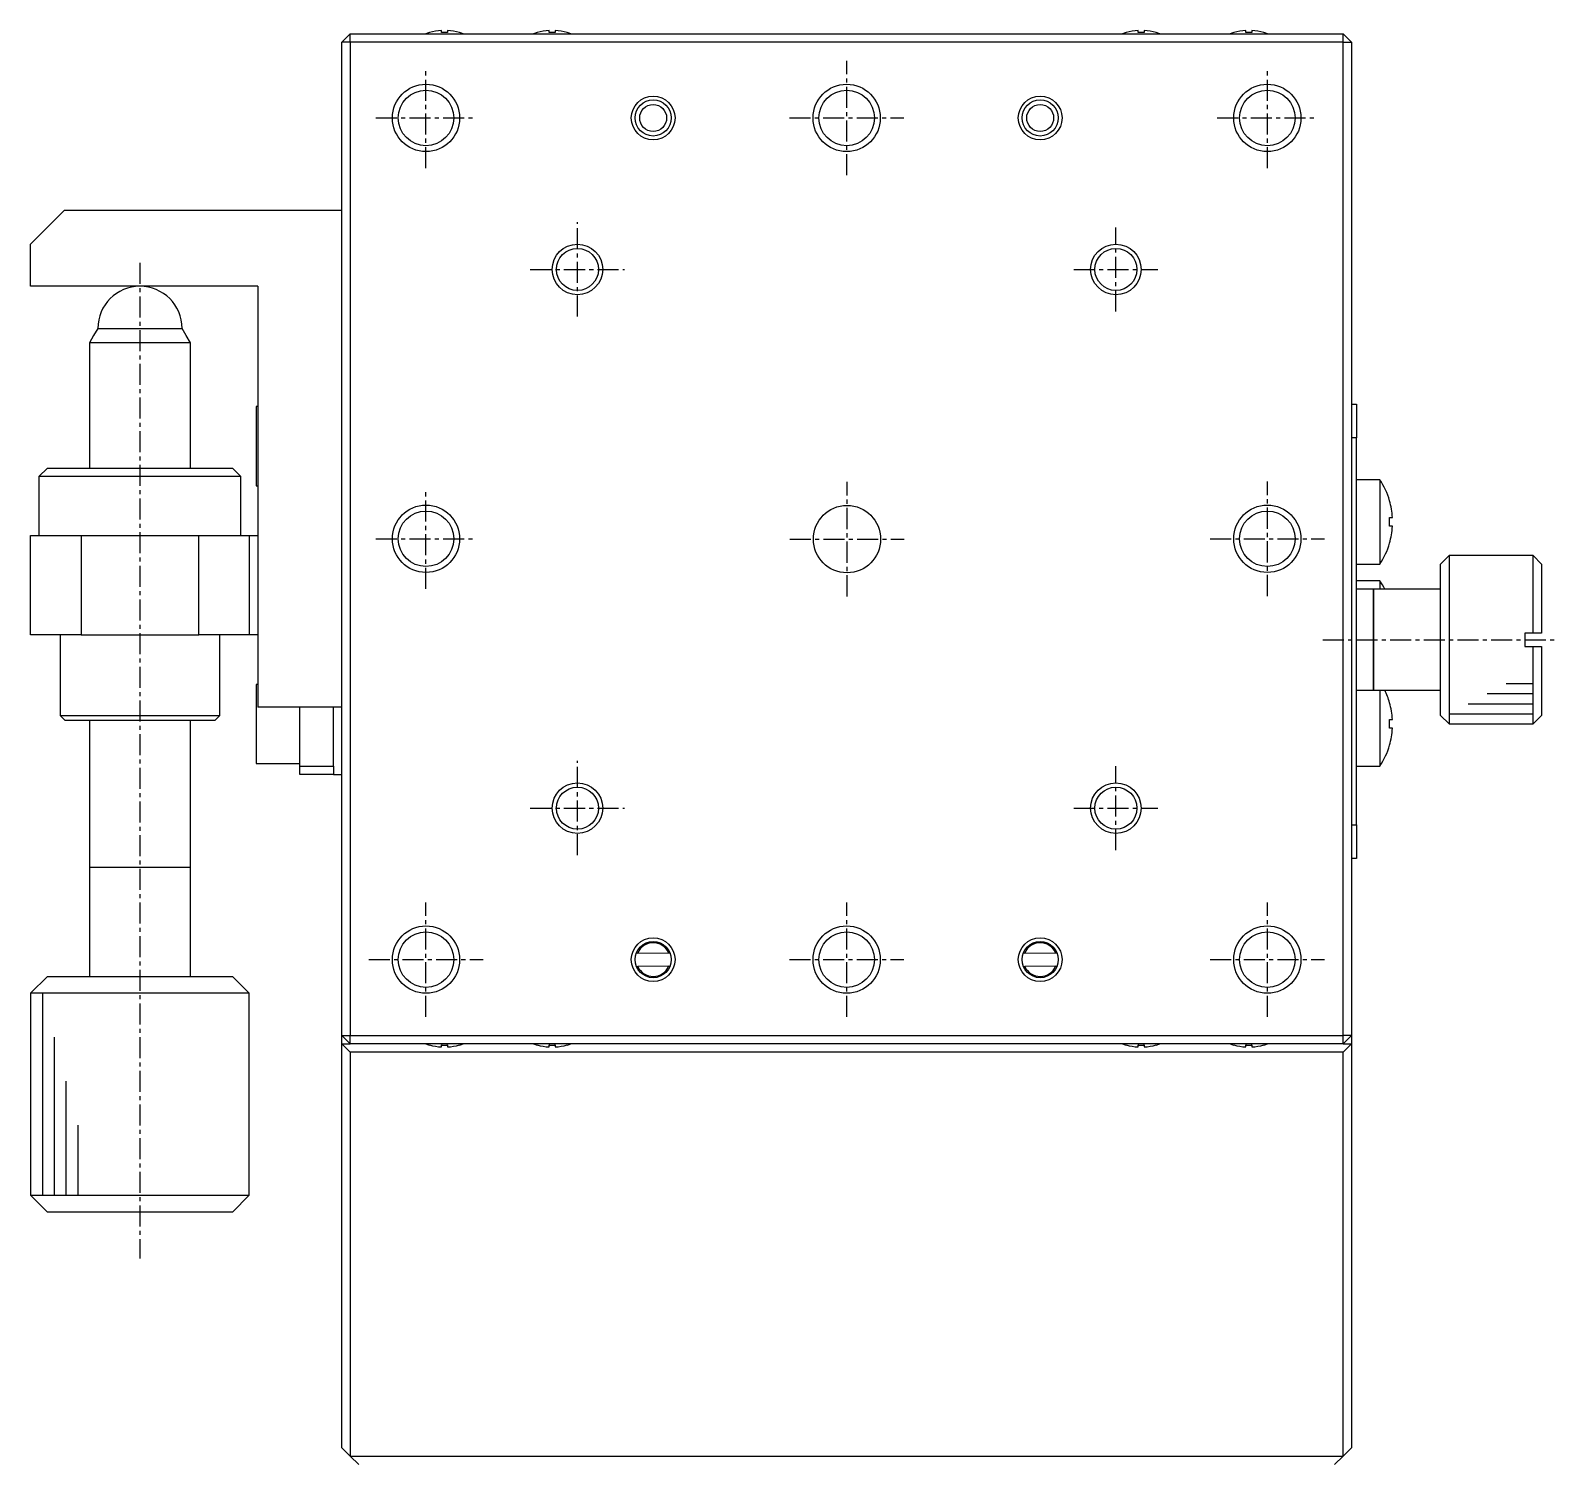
# Model space of a CAD drawing. Extents: x 96 to 331, y 38 to 298.
# Drawn here: x 98 to 188.8, y 81.6 to 166.6 of the extents above; entities that cross this region are included whole.
import ezdxf

# ---------------------------------------------------------------- set-up
doc = ezdxf.new("R2010")
doc.units = 0
doc.linetypes.add('CENTER', pattern=[2, 1.25, -0.25, 0.25, -0.25])
doc.layers.get('0').update_dxf_attribs({"linetype": 'CONTINUOUS'})
doc.layers.add('CENTER', color=1, linetype='CENTER')

# ---------------------------------------------------------------- blocks, each defined once
blk = doc.blocks.new('AID2028')
at = {"color": 7, "linetype": 'CONTINUOUS'}
blk.add_line((119.41, 128.765071), (119.41, 116.765071), dxfattribs=at)
at = {"color": 3, "linetype": 'CONTINUOUS'}
for p, q in [((120.11, 128.765071), (120.11, 116.765071)), ((120.81, 126.152635), (120.81, 116.765071)), ((121.51, 123.540199), (121.51, 116.765071)), ((122.21, 120.927764), (122.21, 116.765071))]:
    blk.add_line(p, q, dxfattribs=at)
blk = doc.blocks.new('AID2054')
at = {"color": 3, "linetype": 'CONTINUOUS'}
for p, q in [((207.095308, 147.165071), (208.71, 147.165071)), ((205.966872, 146.565071), (208.71, 146.565071)), ((203.71, 145.365071), (208.71, 145.365071)), ((204.838436, 145.965071), (208.71, 145.965071))]:
    blk.add_line(p, q, dxfattribs=at)
at = {"color": 7, "linetype": 'CONTINUOUS'}
blk.add_line((203.71, 144.765071), (208.71, 144.765071), dxfattribs=at)

msp = doc.modelspace()

# ---------------------------------------------------------------- linework, layer by layer
at = {"color": 7, "linetype": 'CONTINUOUS'}
for p, q in [((116.991, 166.399), (116.491, 165.899)), ((116.991, 166.399), (175.991, 166.399)), ((116.991, 165.899), (116.991, 166.399)), ((121.704, 166.469), (121.702, 166.473)), ((122.411, 166.469), (122.411, 166.589)), ((122.771, 166.589), (122.771, 166.469)), ((123.479, 166.473), (123.477, 166.469)), ((128.104, 166.469), (128.102, 166.473)), ((128.811, 166.469), (128.811, 166.589)), ((129.171, 166.589), (129.171, 166.469)), ((129.879, 166.473), (129.877, 166.469)), ((163.104, 166.469), (163.102, 166.473)), ((163.811, 166.469), (163.811, 166.589)), ((164.171, 166.589), (164.171, 166.469)), ((164.879, 166.473), (164.877, 166.469)), ((169.504, 166.469), (169.502, 166.473)), ((170.211, 166.469), (170.211, 166.589)), ((170.571, 166.589), (170.571, 166.469)), ((171.279, 166.473), (171.277, 166.469)), ((176.491, 165.899), (175.991, 166.399)), ((175.991, 165.899), (175.991, 166.399)), ((116.491, 106.899), (116.491, 165.899)), ((116.991, 165.899), (116.491, 165.899)), ((175.991, 165.899), (116.991, 165.899)), ((116.991, 165.899), (116.991, 106.899)), ((175.991, 106.899), (175.991, 165.899)), ((175.991, 165.899), (176.491, 165.899)), ((176.491, 165.899), (176.491, 106.899)), ((99.991, 155.899), (97.991, 153.899)), ((116.491, 155.899), (99.991, 155.899)), ((97.991, 151.399), (97.991, 153.899)), ((111.491, 151.399), (97.991, 151.399)), ((111.491, 151.399), (111.491, 126.399)), ((101.741, 148.466), (101.491, 148.033)), ((107.491, 148.033), (101.491, 148.033)), ((101.491, 148.033), (101.491, 140.599)), ((101.991, 148.899), (101.741, 148.466)), ((101.991, 148.899), (106.991, 148.899)), ((107.241, 148.466), (106.991, 148.899)), ((107.491, 148.033), (107.241, 148.466)), ((107.491, 140.599), (107.491, 148.033)), ((176.491, 144.399), (176.791, 144.399)), ((176.791, 144.399), (176.791, 142.399)), ((111.391, 144.249), (111.391, 139.549)), ((111.491, 144.249), (111.391, 144.249)), ((176.791, 119.399), (176.791, 142.399)), ((98.991, 140.599), (98.491, 140.099)), ((110.491, 140.099), (98.491, 140.099)), ((98.491, 140.099), (98.491, 136.599)), ((98.991, 140.599), (109.991, 140.599)), ((98.991, 140.599), (101.491, 140.599)), ((107.491, 140.599), (109.991, 140.599)), ((110.491, 140.099), (109.991, 140.599)), ((110.491, 136.599), (110.491, 140.099)), ((178.182, 139.899), (176.791, 139.899)), ((178.182, 139.899), (178.182, 134.899)), ((111.391, 139.549), (111.491, 139.549)), ((178.753, 138.658), (178.76, 138.661)), ((178.753, 137.659), (178.926, 137.659)), ((178.926, 137.139), (178.753, 137.139)), ((97.991, 130.699), (97.991, 136.599)), ((97.991, 136.599), (100.991, 136.599)), ((100.991, 136.599), (107.991, 136.599)), ((100.991, 136.599), (100.991, 130.699)), ((107.991, 130.699), (107.991, 136.599)), ((107.991, 136.599), (110.991, 136.599)), ((110.991, 136.599), (110.991, 130.699)), ((110.991, 136.599), (111.491, 136.599)), ((178.76, 136.137), (178.753, 136.14)), ((182.291, 135.399), (181.791, 134.899)), ((187.291, 135.399), (182.291, 135.399)), ((182.291, 135.399), (182.291, 125.399)), ((187.291, 130.799), (187.291, 135.399)), ((187.791, 134.899), (187.291, 135.399)), ((176.791, 134.899), (178.182, 134.899)), ((181.791, 125.899), (181.791, 134.899)), ((187.791, 134.899), (187.791, 130.799)), ((187.791, 134.899), (187.791, 130.799)), ((178.182, 133.899), (176.791, 133.899)), ((178.182, 133.899), (178.182, 133.399)), ((177.791, 133.399), (176.791, 133.399)), ((177.791, 127.399), (177.791, 133.399)), ((177.791, 133.399), (177.791, 127.399)), ((181.791, 133.399), (177.791, 133.399)), ((186.791, 130.799), (186.791, 129.999)), ((187.291, 130.799), (186.791, 130.799)), ((186.791, 130.799), (186.791, 129.999)), ((187.791, 130.799), (187.291, 130.799)), ((100.991, 130.699), (97.991, 130.699)), ((99.741, 130.699), (99.741, 125.899)), ((100.991, 130.699), (107.991, 130.699)), ((110.991, 130.699), (107.991, 130.699)), ((109.241, 125.899), (109.241, 130.699)), ((111.491, 130.699), (110.991, 130.699)), ((186.791, 129.999), (187.291, 129.999)), ((187.291, 125.399), (187.291, 129.999)), ((187.291, 129.999), (187.791, 129.999)), ((187.791, 129.999), (187.791, 125.899)), ((187.791, 129.999), (187.791, 125.899)), ((111.391, 127.749), (111.391, 123.049)), ((111.491, 127.749), (111.391, 127.749)), ((176.791, 127.399), (177.791, 127.399)), ((177.791, 127.399), (181.791, 127.399)), ((178.182, 127.399), (178.182, 122.899)), ((116.491, 126.399), (111.491, 126.399)), ((113.991, 122.899), (113.991, 126.399)), ((115.991, 122.899), (115.991, 126.399)), ((178.753, 126.658), (178.76, 126.661)), ((99.741, 125.899), (109.241, 125.899)), ((99.741, 125.899), (100.041, 125.599)), ((108.941, 125.599), (100.041, 125.599)), ((101.491, 125.599), (101.491, 116.899)), ((107.491, 116.899), (107.491, 125.599)), ((108.941, 125.599), (109.241, 125.899)), ((178.753, 125.659), (178.926, 125.659)), ((181.791, 125.899), (182.291, 125.399)), ((187.291, 125.399), (187.791, 125.899)), ((178.926, 125.139), (178.753, 125.139)), ((178.76, 124.137), (178.753, 124.14)), ((111.391, 123.049), (113.991, 123.049)), ((113.991, 122.899), (115.991, 122.899)), ((113.991, 122.399), (113.991, 122.899)), ((115.991, 122.899), (115.991, 122.399)), ((176.791, 122.899), (178.182, 122.899)), ((115.991, 122.399), (113.991, 122.399)), ((115.991, 122.399), (116.491, 122.399)), ((176.791, 119.399), (176.791, 117.399)), ((176.791, 117.399), (176.491, 117.399)), ((101.491, 116.904), (101.491, 116.899)), ((101.491, 116.899), (107.491, 116.899)), ((101.491, 116.899), (101.491, 110.399)), ((101.491, 116.899), (101.491, 116.894)), ((107.491, 116.899), (107.491, 116.904)), ((107.491, 110.399), (107.491, 116.899)), ((107.491, 116.894), (107.491, 116.899)), ((133.989, 111.79), (135.985, 111.808)), ((134.071, 111.791), (133.989, 111.79)), ((134.071, 111.791), (135.904, 111.807)), ((135.985, 111.808), (135.904, 111.807)), ((156.989, 111.79), (158.985, 111.808)), ((157.071, 111.791), (156.989, 111.79)), ((157.071, 111.791), (158.904, 111.807)), ((158.985, 111.808), (158.904, 111.807)), ((133.996, 110.99), (134.078, 110.991)), ((135.911, 111.007), (134.078, 110.991)), ((135.911, 111.007), (135.993, 111.008)), ((156.996, 110.99), (157.078, 110.991)), ((158.911, 111.007), (157.078, 110.991)), ((158.911, 111.007), (158.993, 111.008)), ((98.991, 110.399), (97.991, 109.399)), ((98.991, 110.399), (109.991, 110.399)), ((110.991, 109.399), (109.991, 110.399)), ((110.991, 109.399), (97.991, 109.399)), ((110.991, 97.399), (110.991, 109.399)), ((116.491, 106.399), (116.491, 106.899)), ((116.491, 106.899), (116.991, 106.399)), ((116.491, 106.899), (116.991, 106.899)), ((116.491, 82.399), (116.491, 106.399)), ((116.491, 106.399), (116.991, 106.399)), ((116.491, 106.399), (116.991, 105.899)), ((116.991, 106.899), (175.991, 106.899)), ((116.991, 106.399), (116.991, 106.899)), ((175.991, 106.399), (116.991, 106.399)), ((121.702, 106.325), (121.704, 106.33)), ((122.411, 106.209), (122.411, 106.33)), ((122.771, 106.33), (122.771, 106.209)), ((123.477, 106.33), (123.479, 106.325)), ((128.102, 106.325), (128.104, 106.33)), ((128.811, 106.209), (128.811, 106.33)), ((129.171, 106.33), (129.171, 106.209)), ((129.877, 106.33), (129.879, 106.325)), ((163.102, 106.325), (163.104, 106.33)), ((163.811, 106.209), (163.811, 106.33)), ((164.171, 106.33), (164.171, 106.209)), ((164.877, 106.33), (164.879, 106.325)), ((169.502, 106.325), (169.504, 106.33)), ((170.211, 106.209), (170.211, 106.33)), ((170.571, 106.33), (170.571, 106.209)), ((171.277, 106.33), (171.279, 106.325)), ((175.991, 106.399), (176.491, 106.899)), ((175.991, 106.399), (175.991, 106.899)), ((176.491, 106.899), (175.991, 106.899)), ((175.991, 105.899), (176.491, 106.399)), ((175.991, 106.399), (176.491, 106.399)), ((176.491, 106.899), (176.491, 106.399)), ((176.491, 106.399), (176.491, 82.399)), ((175.991, 105.899), (116.991, 105.899)), ((116.991, 105.899), (116.991, 81.899)), ((175.991, 81.899), (175.991, 105.899)), ((97.991, 97.399), (110.99, 97.399)), ((97.991, 97.399), (98.991, 96.399)), ((109.991, 96.399), (110.991, 97.399)), ((110.99, 97.399), (110.991, 97.399)), ((109.991, 96.399), (98.991, 96.399)), ((116.991, 81.899), (116.491, 82.399)), ((116.991, 81.899), (175.991, 81.899)), ((117.491, 81.399), (116.991, 81.899)), ((175.991, 81.899), (175.491, 81.399)), ((176.491, 82.399), (175.991, 81.899))]:
    msp.add_line(p, q, dxfattribs=at)
at = {"color": 9, "linetype": 'CONTINUOUS'}
for p, q in [((176.791, 142.399), (176.491, 142.399)), ((176.491, 119.399), (176.791, 119.399)), ((101.491, 116.899), (101.64, 116.899)), ((101.64, 116.899), (104.391, 116.899)), ((104.391, 116.899), (104.591, 116.899)), ((104.591, 116.899), (107.341, 116.899)), ((107.341, 116.899), (107.491, 116.899))]:
    msp.add_line(p, q, dxfattribs=at)
at = {"color": 7, "linetype": 'CONTINUOUS'}
for points in [[(122.771, 166.469, 0), (122.768, 166.469, 0), (122.765, 166.469, 0), (122.762, 166.469, 0), (122.76, 166.469, 0), (122.757, 166.469, 0), (122.754, 166.469, 0), (122.751, 166.47, 0), (122.748, 166.47, 0), (122.745, 166.47, 0), (122.743, 166.47, 0), (122.74, 166.47, 0), (122.737, 166.47, 0), (122.734, 166.47, 0), (122.731, 166.47, 0), (122.729, 166.471, 0), (122.726, 166.471, 0), (122.723, 166.471, 0), (122.72, 166.471, 0), (122.717, 166.471, 0), (122.715, 166.471, 0), (122.712, 166.471, 0), (122.709, 166.471, 0), (122.706, 166.471, 0), (122.703, 166.471, 0), (122.7, 166.472, 0), (122.698, 166.472, 0), (122.695, 166.472, 0), (122.692, 166.472, 0), (122.689, 166.472, 0), (122.686, 166.472, 0), (122.684, 166.472, 0), (122.681, 166.472, 0), (122.678, 166.472, 0), (122.675, 166.472, 0), (122.672, 166.472, 0), (122.67, 166.472, 0), (122.667, 166.472, 0), (122.664, 166.472, 0), (122.661, 166.473, 0), (122.658, 166.473, 0), (122.655, 166.473, 0), (122.653, 166.473, 0), (122.65, 166.473, 0), (122.647, 166.473, 0), (122.644, 166.473, 0), (122.641, 166.473, 0), (122.639, 166.473, 0), (122.636, 166.473, 0), (122.633, 166.473, 0), (122.63, 166.473, 0), (122.627, 166.473, 0), (122.625, 166.473, 0), (122.622, 166.473, 0), (122.619, 166.473, 0), (122.616, 166.473, 0), (122.613, 166.473, 0), (122.61, 166.473, 0), (122.608, 166.473, 0), (122.605, 166.473, 0), (122.602, 166.473, 0), (122.599, 166.473, 0), (122.596, 166.473, 0), (122.594, 166.473, 0), (122.591, 166.473, 0), (122.588, 166.473, 0), (122.585, 166.473, 0), (122.582, 166.473, 0), (122.579, 166.473, 0), (122.577, 166.473, 0), (122.574, 166.473, 0), (122.571, 166.473, 0), (122.568, 166.473, 0), (122.565, 166.473, 0), (122.563, 166.473, 0), (122.56, 166.473, 0), (122.557, 166.473, 0), (122.554, 166.473, 0), (122.551, 166.473, 0), (122.549, 166.473, 0), (122.546, 166.473, 0), (122.543, 166.473, 0), (122.54, 166.473, 0), (122.537, 166.473, 0), (122.534, 166.473, 0), (122.532, 166.473, 0), (122.529, 166.473, 0), (122.526, 166.473, 0), (122.523, 166.473, 0), (122.52, 166.473, 0), (122.518, 166.472, 0), (122.515, 166.472, 0), (122.512, 166.472, 0), (122.509, 166.472, 0), (122.506, 166.472, 0), (122.504, 166.472, 0), (122.501, 166.472, 0), (122.498, 166.472, 0), (122.495, 166.472, 0), (122.492, 166.472, 0), (122.489, 166.472, 0), (122.487, 166.472, 0), (122.484, 166.472, 0), (122.481, 166.472, 0), (122.478, 166.471, 0), (122.475, 166.471, 0), (122.473, 166.471, 0), (122.47, 166.471, 0), (122.467, 166.471, 0), (122.464, 166.471, 0), (122.461, 166.471, 0), (122.459, 166.471, 0), (122.456, 166.471, 0), (122.453, 166.471, 0), (122.45, 166.47, 0), (122.447, 166.47, 0), (122.444, 166.47, 0), (122.442, 166.47, 0), (122.439, 166.47, 0), (122.436, 166.47, 0), (122.433, 166.47, 0), (122.43, 166.47, 0), (122.428, 166.469, 0), (122.425, 166.469, 0), (122.422, 166.469, 0), (122.419, 166.469, 0), (122.416, 166.469, 0), (122.414, 166.469, 0), (122.411, 166.469, 0)], [(129.171, 166.469, 0), (129.168, 166.469, 0), (129.165, 166.469, 0), (129.162, 166.469, 0), (129.16, 166.469, 0), (129.157, 166.469, 0), (129.154, 166.469, 0), (129.151, 166.47, 0), (129.148, 166.47, 0), (129.145, 166.47, 0), (129.143, 166.47, 0), (129.14, 166.47, 0), (129.137, 166.47, 0), (129.134, 166.47, 0), (129.131, 166.47, 0), (129.129, 166.471, 0), (129.126, 166.471, 0), (129.123, 166.471, 0), (129.12, 166.471, 0), (129.117, 166.471, 0), (129.115, 166.471, 0), (129.112, 166.471, 0), (129.109, 166.471, 0), (129.106, 166.471, 0), (129.103, 166.471, 0), (129.1, 166.472, 0), (129.098, 166.472, 0), (129.095, 166.472, 0), (129.092, 166.472, 0), (129.089, 166.472, 0), (129.086, 166.472, 0), (129.084, 166.472, 0), (129.081, 166.472, 0), (129.078, 166.472, 0), (129.075, 166.472, 0), (129.072, 166.472, 0), (129.07, 166.472, 0), (129.067, 166.472, 0), (129.064, 166.472, 0), (129.061, 166.473, 0), (129.058, 166.473, 0), (129.055, 166.473, 0), (129.053, 166.473, 0), (129.05, 166.473, 0), (129.047, 166.473, 0), (129.044, 166.473, 0), (129.041, 166.473, 0), (129.039, 166.473, 0), (129.036, 166.473, 0), (129.033, 166.473, 0), (129.03, 166.473, 0), (129.027, 166.473, 0), (129.025, 166.473, 0), (129.022, 166.473, 0), (129.019, 166.473, 0), (129.016, 166.473, 0), (129.013, 166.473, 0), (129.01, 166.473, 0), (129.008, 166.473, 0), (129.005, 166.473, 0), (129.002, 166.473, 0), (128.999, 166.473, 0), (128.996, 166.473, 0), (128.994, 166.473, 0), (128.991, 166.473, 0), (128.988, 166.473, 0), (128.985, 166.473, 0), (128.982, 166.473, 0), (128.979, 166.473, 0), (128.977, 166.473, 0), (128.974, 166.473, 0), (128.971, 166.473, 0), (128.968, 166.473, 0), (128.965, 166.473, 0), (128.963, 166.473, 0), (128.96, 166.473, 0), (128.957, 166.473, 0), (128.954, 166.473, 0), (128.951, 166.473, 0), (128.949, 166.473, 0), (128.946, 166.473, 0), (128.943, 166.473, 0), (128.94, 166.473, 0), (128.937, 166.473, 0), (128.934, 166.473, 0), (128.932, 166.473, 0), (128.929, 166.473, 0), (128.926, 166.473, 0), (128.923, 166.473, 0), (128.92, 166.473, 0), (128.918, 166.472, 0), (128.915, 166.472, 0), (128.912, 166.472, 0), (128.909, 166.472, 0), (128.906, 166.472, 0), (128.904, 166.472, 0), (128.901, 166.472, 0), (128.898, 166.472, 0), (128.895, 166.472, 0), (128.892, 166.472, 0), (128.889, 166.472, 0), (128.887, 166.472, 0), (128.884, 166.472, 0), (128.881, 166.472, 0), (128.878, 166.471, 0), (128.875, 166.471, 0), (128.873, 166.471, 0), (128.87, 166.471, 0), (128.867, 166.471, 0), (128.864, 166.471, 0), (128.861, 166.471, 0), (128.859, 166.471, 0), (128.856, 166.471, 0), (128.853, 166.471, 0), (128.85, 166.47, 0), (128.847, 166.47, 0), (128.844, 166.47, 0), (128.842, 166.47, 0), (128.839, 166.47, 0), (128.836, 166.47, 0), (128.833, 166.47, 0), (128.83, 166.47, 0), (128.828, 166.469, 0), (128.825, 166.469, 0), (128.822, 166.469, 0), (128.819, 166.469, 0), (128.816, 166.469, 0), (128.814, 166.469, 0), (128.811, 166.469, 0)], [(164.171, 166.469, 0), (164.168, 166.469, 0), (164.165, 166.469, 0), (164.162, 166.469, 0), (164.16, 166.469, 0), (164.157, 166.469, 0), (164.154, 166.469, 0), (164.151, 166.47, 0), (164.148, 166.47, 0), (164.145, 166.47, 0), (164.143, 166.47, 0), (164.14, 166.47, 0), (164.137, 166.47, 0), (164.134, 166.47, 0), (164.131, 166.47, 0), (164.129, 166.471, 0), (164.126, 166.471, 0), (164.123, 166.471, 0), (164.12, 166.471, 0), (164.117, 166.471, 0), (164.115, 166.471, 0), (164.112, 166.471, 0), (164.109, 166.471, 0), (164.106, 166.471, 0), (164.103, 166.471, 0), (164.1, 166.472, 0), (164.098, 166.472, 0), (164.095, 166.472, 0), (164.092, 166.472, 0), (164.089, 166.472, 0), (164.086, 166.472, 0), (164.084, 166.472, 0), (164.081, 166.472, 0), (164.078, 166.472, 0), (164.075, 166.472, 0), (164.072, 166.472, 0), (164.07, 166.472, 0), (164.067, 166.472, 0), (164.064, 166.472, 0), (164.061, 166.473, 0), (164.058, 166.473, 0), (164.055, 166.473, 0), (164.053, 166.473, 0), (164.05, 166.473, 0), (164.047, 166.473, 0), (164.044, 166.473, 0), (164.041, 166.473, 0), (164.039, 166.473, 0), (164.036, 166.473, 0), (164.033, 166.473, 0), (164.03, 166.473, 0), (164.027, 166.473, 0), (164.025, 166.473, 0), (164.022, 166.473, 0), (164.019, 166.473, 0), (164.016, 166.473, 0), (164.013, 166.473, 0), (164.01, 166.473, 0), (164.008, 166.473, 0), (164.005, 166.473, 0), (164.002, 166.473, 0), (163.999, 166.473, 0), (163.996, 166.473, 0), (163.994, 166.473, 0), (163.991, 166.473, 0), (163.988, 166.473, 0), (163.985, 166.473, 0), (163.982, 166.473, 0), (163.979, 166.473, 0), (163.977, 166.473, 0), (163.974, 166.473, 0), (163.971, 166.473, 0), (163.968, 166.473, 0), (163.965, 166.473, 0), (163.963, 166.473, 0), (163.96, 166.473, 0), (163.957, 166.473, 0), (163.954, 166.473, 0), (163.951, 166.473, 0), (163.949, 166.473, 0), (163.946, 166.473, 0), (163.943, 166.473, 0), (163.94, 166.473, 0), (163.937, 166.473, 0), (163.934, 166.473, 0), (163.932, 166.473, 0), (163.929, 166.473, 0), (163.926, 166.473, 0), (163.923, 166.473, 0), (163.92, 166.473, 0), (163.918, 166.472, 0), (163.915, 166.472, 0), (163.912, 166.472, 0), (163.909, 166.472, 0), (163.906, 166.472, 0), (163.904, 166.472, 0), (163.901, 166.472, 0), (163.898, 166.472, 0), (163.895, 166.472, 0), (163.892, 166.472, 0), (163.889, 166.472, 0), (163.887, 166.472, 0), (163.884, 166.472, 0), (163.881, 166.472, 0), (163.878, 166.471, 0), (163.875, 166.471, 0), (163.873, 166.471, 0), (163.87, 166.471, 0), (163.867, 166.471, 0), (163.864, 166.471, 0), (163.861, 166.471, 0), (163.859, 166.471, 0), (163.856, 166.471, 0), (163.853, 166.471, 0), (163.85, 166.47, 0), (163.847, 166.47, 0), (163.844, 166.47, 0), (163.842, 166.47, 0), (163.839, 166.47, 0), (163.836, 166.47, 0), (163.833, 166.47, 0), (163.83, 166.47, 0), (163.828, 166.469, 0), (163.825, 166.469, 0), (163.822, 166.469, 0), (163.819, 166.469, 0), (163.816, 166.469, 0), (163.814, 166.469, 0), (163.811, 166.469, 0)], [(170.571, 166.469, 0), (170.568, 166.469, 0), (170.565, 166.469, 0), (170.562, 166.469, 0), (170.56, 166.469, 0), (170.557, 166.469, 0), (170.554, 166.469, 0), (170.551, 166.47, 0), (170.548, 166.47, 0), (170.545, 166.47, 0), (170.543, 166.47, 0), (170.54, 166.47, 0), (170.537, 166.47, 0), (170.534, 166.47, 0), (170.531, 166.47, 0), (170.529, 166.471, 0), (170.526, 166.471, 0), (170.523, 166.471, 0), (170.52, 166.471, 0), (170.517, 166.471, 0), (170.515, 166.471, 0), (170.512, 166.471, 0), (170.509, 166.471, 0), (170.506, 166.471, 0), (170.503, 166.471, 0), (170.5, 166.472, 0), (170.498, 166.472, 0), (170.495, 166.472, 0), (170.492, 166.472, 0), (170.489, 166.472, 0), (170.486, 166.472, 0), (170.484, 166.472, 0), (170.481, 166.472, 0), (170.478, 166.472, 0), (170.475, 166.472, 0), (170.472, 166.472, 0), (170.47, 166.472, 0), (170.467, 166.472, 0), (170.464, 166.472, 0), (170.461, 166.473, 0), (170.458, 166.473, 0), (170.455, 166.473, 0), (170.453, 166.473, 0), (170.45, 166.473, 0), (170.447, 166.473, 0), (170.444, 166.473, 0), (170.441, 166.473, 0), (170.439, 166.473, 0), (170.436, 166.473, 0), (170.433, 166.473, 0), (170.43, 166.473, 0), (170.427, 166.473, 0), (170.425, 166.473, 0), (170.422, 166.473, 0), (170.419, 166.473, 0), (170.416, 166.473, 0), (170.413, 166.473, 0), (170.41, 166.473, 0), (170.408, 166.473, 0), (170.405, 166.473, 0), (170.402, 166.473, 0), (170.399, 166.473, 0), (170.396, 166.473, 0), (170.394, 166.473, 0), (170.391, 166.473, 0), (170.388, 166.473, 0), (170.385, 166.473, 0), (170.382, 166.473, 0), (170.379, 166.473, 0), (170.377, 166.473, 0), (170.374, 166.473, 0), (170.371, 166.473, 0), (170.368, 166.473, 0), (170.365, 166.473, 0), (170.363, 166.473, 0), (170.36, 166.473, 0), (170.357, 166.473, 0), (170.354, 166.473, 0), (170.351, 166.473, 0), (170.349, 166.473, 0), (170.346, 166.473, 0), (170.343, 166.473, 0), (170.34, 166.473, 0), (170.337, 166.473, 0), (170.334, 166.473, 0), (170.332, 166.473, 0), (170.329, 166.473, 0), (170.326, 166.473, 0), (170.323, 166.473, 0), (170.32, 166.473, 0), (170.318, 166.472, 0), (170.315, 166.472, 0), (170.312, 166.472, 0), (170.309, 166.472, 0), (170.306, 166.472, 0), (170.304, 166.472, 0), (170.301, 166.472, 0), (170.298, 166.472, 0), (170.295, 166.472, 0), (170.292, 166.472, 0), (170.289, 166.472, 0), (170.287, 166.472, 0), (170.284, 166.472, 0), (170.281, 166.472, 0), (170.278, 166.471, 0), (170.275, 166.471, 0), (170.273, 166.471, 0), (170.27, 166.471, 0), (170.267, 166.471, 0), (170.264, 166.471, 0), (170.261, 166.471, 0), (170.259, 166.471, 0), (170.256, 166.471, 0), (170.253, 166.471, 0), (170.25, 166.47, 0), (170.247, 166.47, 0), (170.244, 166.47, 0), (170.242, 166.47, 0), (170.239, 166.47, 0), (170.236, 166.47, 0), (170.233, 166.47, 0), (170.23, 166.47, 0), (170.228, 166.469, 0), (170.225, 166.469, 0), (170.222, 166.469, 0), (170.219, 166.469, 0), (170.216, 166.469, 0), (170.214, 166.469, 0), (170.211, 166.469, 0)], [(178.753, 137.139, 0), (178.754, 137.143, 0), (178.754, 137.147, 0), (178.754, 137.151, 0), (178.754, 137.155, 0), (178.754, 137.159, 0), (178.755, 137.163, 0), (178.755, 137.167, 0), (178.755, 137.172, 0), (178.755, 137.176, 0), (178.755, 137.18, 0), (178.755, 137.184, 0), (178.756, 137.188, 0), (178.756, 137.192, 0), (178.756, 137.196, 0), (178.756, 137.2, 0), (178.756, 137.204, 0), (178.756, 137.208, 0), (178.757, 137.212, 0), (178.757, 137.216, 0), (178.757, 137.22, 0), (178.757, 137.224, 0), (178.757, 137.228, 0), (178.757, 137.232, 0), (178.757, 137.237, 0), (178.758, 137.241, 0), (178.758, 137.245, 0), (178.758, 137.249, 0), (178.758, 137.253, 0), (178.758, 137.257, 0), (178.758, 137.261, 0), (178.758, 137.265, 0), (178.758, 137.269, 0), (178.759, 137.273, 0), (178.759, 137.277, 0), (178.759, 137.281, 0), (178.759, 137.285, 0), (178.759, 137.289, 0), (178.759, 137.293, 0), (178.759, 137.297, 0), (178.759, 137.302, 0), (178.759, 137.306, 0), (178.759, 137.31, 0), (178.759, 137.314, 0), (178.76, 137.318, 0), (178.76, 137.322, 0), (178.76, 137.326, 0), (178.76, 137.33, 0), (178.76, 137.334, 0), (178.76, 137.338, 0), (178.76, 137.342, 0), (178.76, 137.346, 0), (178.76, 137.35, 0), (178.76, 137.354, 0), (178.76, 137.358, 0), (178.76, 137.362, 0), (178.76, 137.367, 0), (178.76, 137.371, 0), (178.76, 137.375, 0), (178.76, 137.379, 0), (178.76, 137.383, 0), (178.76, 137.387, 0), (178.76, 137.391, 0), (178.76, 137.395, 0), (178.76, 137.399, 0), (178.76, 137.403, 0), (178.76, 137.407, 0), (178.76, 137.411, 0), (178.76, 137.415, 0), (178.76, 137.419, 0), (178.76, 137.423, 0), (178.76, 137.428, 0), (178.76, 137.432, 0), (178.76, 137.436, 0), (178.76, 137.44, 0), (178.76, 137.444, 0), (178.76, 137.448, 0), (178.76, 137.452, 0), (178.76, 137.456, 0), (178.76, 137.46, 0), (178.76, 137.464, 0), (178.76, 137.468, 0), (178.76, 137.472, 0), (178.76, 137.476, 0), (178.76, 137.48, 0), (178.759, 137.484, 0), (178.759, 137.489, 0), (178.759, 137.493, 0), (178.759, 137.497, 0), (178.759, 137.501, 0), (178.759, 137.505, 0), (178.759, 137.509, 0), (178.759, 137.513, 0), (178.759, 137.517, 0), (178.759, 137.521, 0), (178.759, 137.525, 0), (178.758, 137.529, 0), (178.758, 137.533, 0), (178.758, 137.537, 0), (178.758, 137.541, 0), (178.758, 137.545, 0), (178.758, 137.549, 0), (178.758, 137.554, 0), (178.758, 137.558, 0), (178.757, 137.562, 0), (178.757, 137.566, 0), (178.757, 137.57, 0), (178.757, 137.574, 0), (178.757, 137.578, 0), (178.757, 137.582, 0), (178.757, 137.586, 0), (178.756, 137.59, 0), (178.756, 137.594, 0), (178.756, 137.598, 0), (178.756, 137.602, 0), (178.756, 137.606, 0), (178.756, 137.61, 0), (178.755, 137.614, 0), (178.755, 137.618, 0), (178.755, 137.623, 0), (178.755, 137.627, 0), (178.755, 137.631, 0), (178.755, 137.635, 0), (178.754, 137.639, 0), (178.754, 137.643, 0), (178.754, 137.647, 0), (178.754, 137.651, 0), (178.754, 137.655, 0), (178.753, 137.659, 0)], [(178.753, 125.139, 0), (178.754, 125.143, 0), (178.754, 125.147, 0), (178.754, 125.151, 0), (178.754, 125.155, 0), (178.754, 125.159, 0), (178.755, 125.163, 0), (178.755, 125.167, 0), (178.755, 125.172, 0), (178.755, 125.176, 0), (178.755, 125.18, 0), (178.755, 125.184, 0), (178.756, 125.188, 0), (178.756, 125.192, 0), (178.756, 125.196, 0), (178.756, 125.2, 0), (178.756, 125.204, 0), (178.756, 125.208, 0), (178.757, 125.212, 0), (178.757, 125.216, 0), (178.757, 125.22, 0), (178.757, 125.224, 0), (178.757, 125.228, 0), (178.757, 125.232, 0), (178.757, 125.237, 0), (178.758, 125.241, 0), (178.758, 125.245, 0), (178.758, 125.249, 0), (178.758, 125.253, 0), (178.758, 125.257, 0), (178.758, 125.261, 0), (178.758, 125.265, 0), (178.758, 125.269, 0), (178.759, 125.273, 0), (178.759, 125.277, 0), (178.759, 125.281, 0), (178.759, 125.285, 0), (178.759, 125.289, 0), (178.759, 125.293, 0), (178.759, 125.297, 0), (178.759, 125.302, 0), (178.759, 125.306, 0), (178.759, 125.31, 0), (178.759, 125.314, 0), (178.76, 125.318, 0), (178.76, 125.322, 0), (178.76, 125.326, 0), (178.76, 125.33, 0), (178.76, 125.334, 0), (178.76, 125.338, 0), (178.76, 125.342, 0), (178.76, 125.346, 0), (178.76, 125.35, 0), (178.76, 125.354, 0), (178.76, 125.358, 0), (178.76, 125.362, 0), (178.76, 125.367, 0), (178.76, 125.371, 0), (178.76, 125.375, 0), (178.76, 125.379, 0), (178.76, 125.383, 0), (178.76, 125.387, 0), (178.76, 125.391, 0), (178.76, 125.395, 0), (178.76, 125.399, 0), (178.76, 125.403, 0), (178.76, 125.407, 0), (178.76, 125.411, 0), (178.76, 125.415, 0), (178.76, 125.419, 0), (178.76, 125.423, 0), (178.76, 125.428, 0), (178.76, 125.432, 0), (178.76, 125.436, 0), (178.76, 125.44, 0), (178.76, 125.444, 0), (178.76, 125.448, 0), (178.76, 125.452, 0), (178.76, 125.456, 0), (178.76, 125.46, 0), (178.76, 125.464, 0), (178.76, 125.468, 0), (178.76, 125.472, 0), (178.76, 125.476, 0), (178.76, 125.48, 0), (178.759, 125.484, 0), (178.759, 125.489, 0), (178.759, 125.493, 0), (178.759, 125.497, 0), (178.759, 125.501, 0), (178.759, 125.505, 0), (178.759, 125.509, 0), (178.759, 125.513, 0), (178.759, 125.517, 0), (178.759, 125.521, 0), (178.759, 125.525, 0), (178.758, 125.529, 0), (178.758, 125.533, 0), (178.758, 125.537, 0), (178.758, 125.541, 0), (178.758, 125.545, 0), (178.758, 125.549, 0), (178.758, 125.554, 0), (178.758, 125.558, 0), (178.757, 125.562, 0), (178.757, 125.566, 0), (178.757, 125.57, 0), (178.757, 125.574, 0), (178.757, 125.578, 0), (178.757, 125.582, 0), (178.757, 125.586, 0), (178.756, 125.59, 0), (178.756, 125.594, 0), (178.756, 125.598, 0), (178.756, 125.602, 0), (178.756, 125.606, 0), (178.756, 125.61, 0), (178.755, 125.614, 0), (178.755, 125.618, 0), (178.755, 125.623, 0), (178.755, 125.627, 0), (178.755, 125.631, 0), (178.755, 125.635, 0), (178.754, 125.639, 0), (178.754, 125.643, 0), (178.754, 125.647, 0), (178.754, 125.651, 0), (178.754, 125.655, 0), (178.753, 125.659, 0)], [(122.411, 106.33, 0), (122.414, 106.329, 0), (122.416, 106.329, 0), (122.419, 106.329, 0), (122.422, 106.329, 0), (122.425, 106.329, 0), (122.428, 106.329, 0), (122.43, 106.329, 0), (122.433, 106.328, 0), (122.436, 106.328, 0), (122.439, 106.328, 0), (122.442, 106.328, 0), (122.444, 106.328, 0), (122.447, 106.328, 0), (122.45, 106.328, 0), (122.453, 106.328, 0), (122.456, 106.328, 0), (122.459, 106.327, 0), (122.461, 106.327, 0), (122.464, 106.327, 0), (122.467, 106.327, 0), (122.47, 106.327, 0), (122.473, 106.327, 0), (122.475, 106.327, 0), (122.478, 106.327, 0), (122.481, 106.327, 0), (122.484, 106.327, 0), (122.487, 106.326, 0), (122.489, 106.326, 0), (122.492, 106.326, 0), (122.495, 106.326, 0), (122.498, 106.326, 0), (122.501, 106.326, 0), (122.504, 106.326, 0), (122.506, 106.326, 0), (122.509, 106.326, 0), (122.512, 106.326, 0), (122.515, 106.326, 0), (122.518, 106.326, 0), (122.52, 106.326, 0), (122.523, 106.326, 0), (122.526, 106.326, 0), (122.529, 106.325, 0), (122.532, 106.325, 0), (122.534, 106.325, 0), (122.537, 106.325, 0), (122.54, 106.325, 0), (122.543, 106.325, 0), (122.546, 106.325, 0), (122.549, 106.325, 0), (122.551, 106.325, 0), (122.554, 106.325, 0), (122.557, 106.325, 0), (122.56, 106.325, 0), (122.563, 106.325, 0), (122.565, 106.325, 0), (122.568, 106.325, 0), (122.571, 106.325, 0), (122.574, 106.325, 0), (122.577, 106.325, 0), (122.579, 106.325, 0), (122.582, 106.325, 0), (122.585, 106.325, 0), (122.588, 106.325, 0), (122.591, 106.325, 0), (122.594, 106.325, 0), (122.596, 106.325, 0), (122.599, 106.325, 0), (122.602, 106.325, 0), (122.605, 106.325, 0), (122.608, 106.325, 0), (122.61, 106.325, 0), (122.613, 106.325, 0), (122.616, 106.325, 0), (122.619, 106.325, 0), (122.622, 106.325, 0), (122.625, 106.325, 0), (122.627, 106.325, 0), (122.63, 106.325, 0), (122.633, 106.325, 0), (122.636, 106.325, 0), (122.639, 106.325, 0), (122.641, 106.325, 0), (122.644, 106.325, 0), (122.647, 106.325, 0), (122.65, 106.325, 0), (122.653, 106.325, 0), (122.655, 106.326, 0), (122.658, 106.326, 0), (122.661, 106.326, 0), (122.664, 106.326, 0), (122.667, 106.326, 0), (122.67, 106.326, 0), (122.672, 106.326, 0), (122.675, 106.326, 0), (122.678, 106.326, 0), (122.681, 106.326, 0), (122.684, 106.326, 0), (122.686, 106.326, 0), (122.689, 106.326, 0), (122.692, 106.326, 0), (122.695, 106.326, 0), (122.698, 106.327, 0), (122.7, 106.327, 0), (122.703, 106.327, 0), (122.706, 106.327, 0), (122.709, 106.327, 0), (122.712, 106.327, 0), (122.715, 106.327, 0), (122.717, 106.327, 0), (122.72, 106.327, 0), (122.723, 106.327, 0), (122.726, 106.328, 0), (122.729, 106.328, 0), (122.731, 106.328, 0), (122.734, 106.328, 0), (122.737, 106.328, 0), (122.74, 106.328, 0), (122.743, 106.328, 0), (122.745, 106.328, 0), (122.748, 106.328, 0), (122.751, 106.329, 0), (122.754, 106.329, 0), (122.757, 106.329, 0), (122.76, 106.329, 0), (122.762, 106.329, 0), (122.765, 106.329, 0), (122.768, 106.329, 0), (122.771, 106.33, 0)], [(128.811, 106.33, 0), (128.814, 106.329, 0), (128.816, 106.329, 0), (128.819, 106.329, 0), (128.822, 106.329, 0), (128.825, 106.329, 0), (128.828, 106.329, 0), (128.83, 106.329, 0), (128.833, 106.328, 0), (128.836, 106.328, 0), (128.839, 106.328, 0), (128.842, 106.328, 0), (128.844, 106.328, 0), (128.847, 106.328, 0), (128.85, 106.328, 0), (128.853, 106.328, 0), (128.856, 106.328, 0), (128.859, 106.327, 0), (128.861, 106.327, 0), (128.864, 106.327, 0), (128.867, 106.327, 0), (128.87, 106.327, 0), (128.873, 106.327, 0), (128.875, 106.327, 0), (128.878, 106.327, 0), (128.881, 106.327, 0), (128.884, 106.327, 0), (128.887, 106.326, 0), (128.889, 106.326, 0), (128.892, 106.326, 0), (128.895, 106.326, 0), (128.898, 106.326, 0), (128.901, 106.326, 0), (128.904, 106.326, 0), (128.906, 106.326, 0), (128.909, 106.326, 0), (128.912, 106.326, 0), (128.915, 106.326, 0), (128.918, 106.326, 0), (128.92, 106.326, 0), (128.923, 106.326, 0), (128.926, 106.326, 0), (128.929, 106.325, 0), (128.932, 106.325, 0), (128.934, 106.325, 0), (128.937, 106.325, 0), (128.94, 106.325, 0), (128.943, 106.325, 0), (128.946, 106.325, 0), (128.949, 106.325, 0), (128.951, 106.325, 0), (128.954, 106.325, 0), (128.957, 106.325, 0), (128.96, 106.325, 0), (128.963, 106.325, 0), (128.965, 106.325, 0), (128.968, 106.325, 0), (128.971, 106.325, 0), (128.974, 106.325, 0), (128.977, 106.325, 0), (128.979, 106.325, 0), (128.982, 106.325, 0), (128.985, 106.325, 0), (128.988, 106.325, 0), (128.991, 106.325, 0), (128.994, 106.325, 0), (128.996, 106.325, 0), (128.999, 106.325, 0), (129.002, 106.325, 0), (129.005, 106.325, 0), (129.008, 106.325, 0), (129.01, 106.325, 0), (129.013, 106.325, 0), (129.016, 106.325, 0), (129.019, 106.325, 0), (129.022, 106.325, 0), (129.025, 106.325, 0), (129.027, 106.325, 0), (129.03, 106.325, 0), (129.033, 106.325, 0), (129.036, 106.325, 0), (129.039, 106.325, 0), (129.041, 106.325, 0), (129.044, 106.325, 0), (129.047, 106.325, 0), (129.05, 106.325, 0), (129.053, 106.325, 0), (129.055, 106.326, 0), (129.058, 106.326, 0), (129.061, 106.326, 0), (129.064, 106.326, 0), (129.067, 106.326, 0), (129.07, 106.326, 0), (129.072, 106.326, 0), (129.075, 106.326, 0), (129.078, 106.326, 0), (129.081, 106.326, 0), (129.084, 106.326, 0), (129.086, 106.326, 0), (129.089, 106.326, 0), (129.092, 106.326, 0), (129.095, 106.326, 0), (129.098, 106.327, 0), (129.1, 106.327, 0), (129.103, 106.327, 0), (129.106, 106.327, 0), (129.109, 106.327, 0), (129.112, 106.327, 0), (129.115, 106.327, 0), (129.117, 106.327, 0), (129.12, 106.327, 0), (129.123, 106.327, 0), (129.126, 106.328, 0), (129.129, 106.328, 0), (129.131, 106.328, 0), (129.134, 106.328, 0), (129.137, 106.328, 0), (129.14, 106.328, 0), (129.143, 106.328, 0), (129.145, 106.328, 0), (129.148, 106.328, 0), (129.151, 106.329, 0), (129.154, 106.329, 0), (129.157, 106.329, 0), (129.16, 106.329, 0), (129.162, 106.329, 0), (129.165, 106.329, 0), (129.168, 106.329, 0), (129.171, 106.33, 0)], [(163.811, 106.33, 0), (163.814, 106.329, 0), (163.816, 106.329, 0), (163.819, 106.329, 0), (163.822, 106.329, 0), (163.825, 106.329, 0), (163.828, 106.329, 0), (163.83, 106.329, 0), (163.833, 106.328, 0), (163.836, 106.328, 0), (163.839, 106.328, 0), (163.842, 106.328, 0), (163.844, 106.328, 0), (163.847, 106.328, 0), (163.85, 106.328, 0), (163.853, 106.328, 0), (163.856, 106.328, 0), (163.859, 106.327, 0), (163.861, 106.327, 0), (163.864, 106.327, 0), (163.867, 106.327, 0), (163.87, 106.327, 0), (163.873, 106.327, 0), (163.875, 106.327, 0), (163.878, 106.327, 0), (163.881, 106.327, 0), (163.884, 106.327, 0), (163.887, 106.326, 0), (163.889, 106.326, 0), (163.892, 106.326, 0), (163.895, 106.326, 0), (163.898, 106.326, 0), (163.901, 106.326, 0), (163.904, 106.326, 0), (163.906, 106.326, 0), (163.909, 106.326, 0), (163.912, 106.326, 0), (163.915, 106.326, 0), (163.918, 106.326, 0), (163.92, 106.326, 0), (163.923, 106.326, 0), (163.926, 106.326, 0), (163.929, 106.325, 0), (163.932, 106.325, 0), (163.934, 106.325, 0), (163.937, 106.325, 0), (163.94, 106.325, 0), (163.943, 106.325, 0), (163.946, 106.325, 0), (163.949, 106.325, 0), (163.951, 106.325, 0), (163.954, 106.325, 0), (163.957, 106.325, 0), (163.96, 106.325, 0), (163.963, 106.325, 0), (163.965, 106.325, 0), (163.968, 106.325, 0), (163.971, 106.325, 0), (163.974, 106.325, 0), (163.977, 106.325, 0), (163.979, 106.325, 0), (163.982, 106.325, 0), (163.985, 106.325, 0), (163.988, 106.325, 0), (163.991, 106.325, 0), (163.994, 106.325, 0), (163.996, 106.325, 0), (163.999, 106.325, 0), (164.002, 106.325, 0), (164.005, 106.325, 0), (164.008, 106.325, 0), (164.01, 106.325, 0), (164.013, 106.325, 0), (164.016, 106.325, 0), (164.019, 106.325, 0), (164.022, 106.325, 0), (164.025, 106.325, 0), (164.027, 106.325, 0), (164.03, 106.325, 0), (164.033, 106.325, 0), (164.036, 106.325, 0), (164.039, 106.325, 0), (164.041, 106.325, 0), (164.044, 106.325, 0), (164.047, 106.325, 0), (164.05, 106.325, 0), (164.053, 106.325, 0), (164.055, 106.326, 0), (164.058, 106.326, 0), (164.061, 106.326, 0), (164.064, 106.326, 0), (164.067, 106.326, 0), (164.07, 106.326, 0), (164.072, 106.326, 0), (164.075, 106.326, 0), (164.078, 106.326, 0), (164.081, 106.326, 0), (164.084, 106.326, 0), (164.086, 106.326, 0), (164.089, 106.326, 0), (164.092, 106.326, 0), (164.095, 106.326, 0), (164.098, 106.327, 0), (164.1, 106.327, 0), (164.103, 106.327, 0), (164.106, 106.327, 0), (164.109, 106.327, 0), (164.112, 106.327, 0), (164.115, 106.327, 0), (164.117, 106.327, 0), (164.12, 106.327, 0), (164.123, 106.327, 0), (164.126, 106.328, 0), (164.129, 106.328, 0), (164.131, 106.328, 0), (164.134, 106.328, 0), (164.137, 106.328, 0), (164.14, 106.328, 0), (164.143, 106.328, 0), (164.145, 106.328, 0), (164.148, 106.328, 0), (164.151, 106.329, 0), (164.154, 106.329, 0), (164.157, 106.329, 0), (164.16, 106.329, 0), (164.162, 106.329, 0), (164.165, 106.329, 0), (164.168, 106.329, 0), (164.171, 106.33, 0)], [(170.211, 106.33, 0), (170.214, 106.329, 0), (170.216, 106.329, 0), (170.219, 106.329, 0), (170.222, 106.329, 0), (170.225, 106.329, 0), (170.228, 106.329, 0), (170.23, 106.329, 0), (170.233, 106.328, 0), (170.236, 106.328, 0), (170.239, 106.328, 0), (170.242, 106.328, 0), (170.244, 106.328, 0), (170.247, 106.328, 0), (170.25, 106.328, 0), (170.253, 106.328, 0), (170.256, 106.328, 0), (170.259, 106.327, 0), (170.261, 106.327, 0), (170.264, 106.327, 0), (170.267, 106.327, 0), (170.27, 106.327, 0), (170.273, 106.327, 0), (170.275, 106.327, 0), (170.278, 106.327, 0), (170.281, 106.327, 0), (170.284, 106.327, 0), (170.287, 106.326, 0), (170.289, 106.326, 0), (170.292, 106.326, 0), (170.295, 106.326, 0), (170.298, 106.326, 0), (170.301, 106.326, 0), (170.304, 106.326, 0), (170.306, 106.326, 0), (170.309, 106.326, 0), (170.312, 106.326, 0), (170.315, 106.326, 0), (170.318, 106.326, 0), (170.32, 106.326, 0), (170.323, 106.326, 0), (170.326, 106.326, 0), (170.329, 106.325, 0), (170.332, 106.325, 0), (170.334, 106.325, 0), (170.337, 106.325, 0), (170.34, 106.325, 0), (170.343, 106.325, 0), (170.346, 106.325, 0), (170.349, 106.325, 0), (170.351, 106.325, 0), (170.354, 106.325, 0), (170.357, 106.325, 0), (170.36, 106.325, 0), (170.363, 106.325, 0), (170.365, 106.325, 0), (170.368, 106.325, 0), (170.371, 106.325, 0), (170.374, 106.325, 0), (170.377, 106.325, 0), (170.379, 106.325, 0), (170.382, 106.325, 0), (170.385, 106.325, 0), (170.388, 106.325, 0), (170.391, 106.325, 0), (170.394, 106.325, 0), (170.396, 106.325, 0), (170.399, 106.325, 0), (170.402, 106.325, 0), (170.405, 106.325, 0), (170.408, 106.325, 0), (170.41, 106.325, 0), (170.413, 106.325, 0), (170.416, 106.325, 0), (170.419, 106.325, 0), (170.422, 106.325, 0), (170.425, 106.325, 0), (170.427, 106.325, 0), (170.43, 106.325, 0), (170.433, 106.325, 0), (170.436, 106.325, 0), (170.439, 106.325, 0), (170.441, 106.325, 0), (170.444, 106.325, 0), (170.447, 106.325, 0), (170.45, 106.325, 0), (170.453, 106.325, 0), (170.455, 106.326, 0), (170.458, 106.326, 0), (170.461, 106.326, 0), (170.464, 106.326, 0), (170.467, 106.326, 0), (170.47, 106.326, 0), (170.472, 106.326, 0), (170.475, 106.326, 0), (170.478, 106.326, 0), (170.481, 106.326, 0), (170.484, 106.326, 0), (170.486, 106.326, 0), (170.489, 106.326, 0), (170.492, 106.326, 0), (170.495, 106.326, 0), (170.498, 106.327, 0), (170.5, 106.327, 0), (170.503, 106.327, 0), (170.506, 106.327, 0), (170.509, 106.327, 0), (170.512, 106.327, 0), (170.515, 106.327, 0), (170.517, 106.327, 0), (170.52, 106.327, 0), (170.523, 106.327, 0), (170.526, 106.328, 0), (170.529, 106.328, 0), (170.531, 106.328, 0), (170.534, 106.328, 0), (170.537, 106.328, 0), (170.54, 106.328, 0), (170.543, 106.328, 0), (170.545, 106.328, 0), (170.548, 106.328, 0), (170.551, 106.329, 0), (170.554, 106.329, 0), (170.557, 106.329, 0), (170.56, 106.329, 0), (170.562, 106.329, 0), (170.565, 106.329, 0), (170.568, 106.329, 0), (170.571, 106.33, 0)]]:
    msp.add_polyline3d(points, dxfattribs=at)
at = {"color": 3, "linetype": 'CONTINUOUS'}
for centre, radius in [((121.491, 161.399), 2), ((134.991, 161.399), 1.3), ((146.491, 161.399), 2), ((157.991, 161.399), 1.3), ((171.491, 161.399), 2), ((130.491, 152.399), 1.5), ((162.491, 152.399), 1.5), ((121.491, 136.399), 2), ((171.491, 136.399), 2), ((130.491, 120.399), 1.5), ((162.491, 120.399), 1.5), ((121.491, 111.399), 2), ((134.991, 111.399), 1.3), ((146.491, 111.399), 2), ((157.991, 111.399), 1.3), ((171.491, 111.399), 2)]:
    msp.add_circle(centre, radius, dxfattribs=at)
at = {"color": 7, "linetype": 'CONTINUOUS'}
for centre, radius in [((121.491, 161.399), 1.65), ((146.491, 161.399), 1.65), ((171.491, 161.399), 1.65), ((134.991, 161.399), 1.075), ((134.991, 161.399), 0.8), ((157.991, 161.399), 1.075), ((157.991, 161.399), 0.8), ((130.491, 152.399), 1.25), ((162.491, 152.399), 1.25), ((121.491, 136.399), 1.65), ((146.511, 136.379), 2), ((171.491, 136.399), 1.65), ((130.491, 120.399), 1.25), ((162.491, 120.399), 1.25), ((121.491, 111.399), 1.65), ((146.491, 111.399), 1.65), ((171.491, 111.399), 1.65), ((134.991, 111.399), 1.075), ((157.991, 111.399), 1.075)]:
    msp.add_circle(centre, radius, dxfattribs=at)
for centre, radius, start, end in [((122.591, 163.399), 3.2, 106.12253, 110.36414), ((122.591, 163.399), 3.195, 93.22971, 106.10671), ((122.591, 163.399), 3.195, 73.89329, 86.77029), ((122.591, 163.399), 3.2, 69.63586, 73.87747), ((128.991, 163.399), 3.2, 106.12253, 110.36414), ((128.991, 163.399), 3.195, 93.22971, 106.10671), ((128.991, 163.399), 3.195, 73.89329, 86.77029), ((128.991, 163.399), 3.2, 69.63586, 73.87747), ((163.991, 163.399), 3.2, 106.12253, 110.36414), ((163.991, 163.399), 3.195, 93.22971, 106.10671), ((163.991, 163.399), 3.195, 73.89329, 86.77029), ((163.991, 163.399), 3.2, 69.63586, 73.87747), ((170.391, 163.399), 3.2, 106.12253, 110.36414), ((170.391, 163.399), 3.195, 93.22971, 106.10671), ((170.391, 163.399), 3.195, 73.89329, 86.77029), ((170.391, 163.399), 3.2, 69.63586, 73.87747), ((104.491, 148.899), 2.5, 90, 180), ((104.491, 148.899), 2.5, 0, 90), ((174.441, 137.399), 4.5, 16.28584, 33.74899), ((174.441, 137.399), 4.492, 3.31782, 16.26943), ((174.441, 137.399), 4.492, 343.73057, 356.68218), ((174.441, 137.399), 4.5, 326.25101, 343.71416), ((174.441, 131.399), 4.5, 26.3878, 33.74899), ((174.441, 125.399), 4.5, 16.28584, 26.3878), ((174.441, 125.399), 4.492, 3.31782, 16.26943), ((174.441, 125.399), 4.492, 343.73057, 356.68218), ((174.441, 125.399), 4.5, 326.25101, 343.71416), ((134.991, 111.399), 1, 24.09709, 156.94073), ((157.991, 111.399), 1, 24.09709, 156.94073), ((134.991, 111.399), 1, 204.09709, 336.94073), ((157.991, 111.399), 1, 204.09709, 336.94073), ((122.591, 109.399), 3.2, 249.63586, 253.87747), ((122.591, 109.399), 3.195, 253.89329, 266.77029), ((122.591, 109.399), 3.195, 273.22971, 286.10671), ((122.591, 109.399), 3.2, 286.12253, 290.36414), ((128.991, 109.399), 3.2, 249.63586, 253.87747), ((128.991, 109.399), 3.195, 253.89329, 266.77029), ((128.991, 109.399), 3.195, 273.22971, 286.10671), ((128.991, 109.399), 3.2, 286.12253, 290.36414), ((163.991, 109.399), 3.2, 249.63586, 253.87747), ((163.991, 109.399), 3.195, 253.89329, 266.77029), ((163.991, 109.399), 3.195, 273.22971, 286.10671), ((163.991, 109.399), 3.2, 286.12253, 290.36414), ((170.391, 109.399), 3.2, 249.63586, 253.87747), ((170.391, 109.399), 3.195, 253.89329, 266.77029), ((170.391, 109.399), 3.195, 273.22971, 286.10671), ((170.391, 109.399), 3.2, 286.12253, 290.36414)]:
    msp.add_arc(centre, radius, start, end, dxfattribs=at)
at = {"layer": 'CENTER', "color": 1, "linetype": 'CENTER'}
for p, q in [((121.491, 158.419), (121.491, 164.379)), ((146.491, 157.999), (146.491, 164.799)), ((171.491, 158.419), (171.491, 164.379)), ((118.511, 161.399), (124.471, 161.399)), ((143.091, 161.399), (149.891, 161.399)), ((168.511, 161.399), (174.471, 161.399)), ((130.491, 149.599), (130.491, 155.199)), ((162.491, 149.899), (162.491, 154.899)), ((104.491, 152.796), (104.491, 93.636)), ((127.691, 152.399), (133.291, 152.399)), ((159.991, 152.399), (164.991, 152.399)), ((121.491, 133.419), (121.491, 139.379)), ((146.511, 132.979), (146.511, 139.779)), ((171.491, 132.999), (171.491, 139.799)), ((118.511, 136.399), (124.471, 136.399)), ((143.111, 136.379), (149.911, 136.379)), ((168.091, 136.399), (174.891, 136.399)), ((174.791, 130.399), (188.791, 130.399)), ((130.491, 117.599), (130.491, 123.199)), ((162.491, 117.899), (162.491, 122.899)), ((127.691, 120.399), (133.291, 120.399)), ((159.991, 120.399), (164.991, 120.399)), ((121.491, 107.999), (121.491, 114.799)), ((146.491, 107.999), (146.491, 114.799)), ((171.491, 107.999), (171.491, 114.799)), ((118.091, 111.399), (124.891, 111.399)), ((143.091, 111.399), (149.891, 111.399)), ((168.091, 111.399), (174.891, 111.399))]:
    msp.add_line(p, q, dxfattribs=at)

# ---------------------------------------------------------------- block references
for name in ['AID2054', 'AID2028']:
    msp.add_blockref(name, (-21.419, -19.366))

doc.saveas('drawing.dxf')
